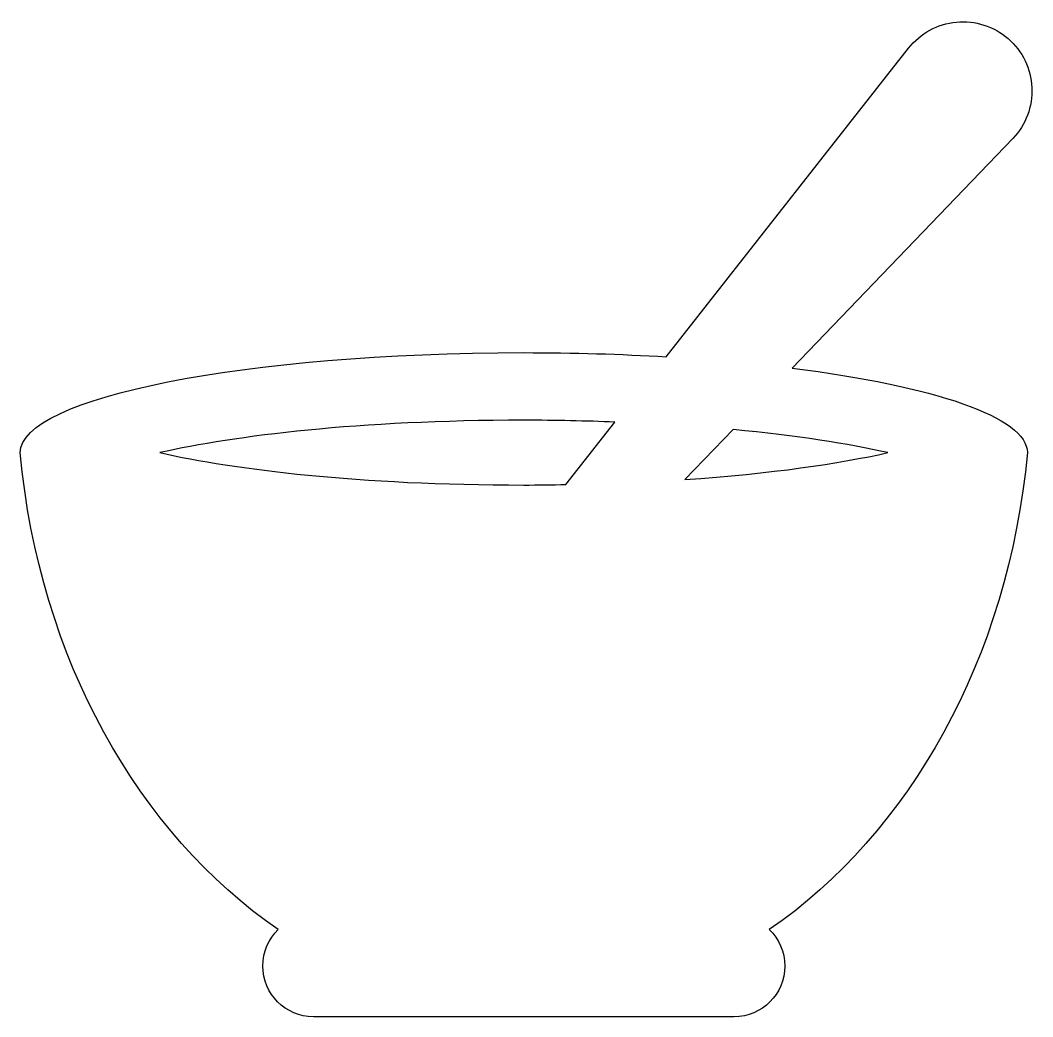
# Model space of a CAD drawing. Header units: centimetres. Extents: x -6.5 to 6.5, y -6.4 to 6.4.
import ezdxf

# ---------------------------------------------------------------- set-up
doc = ezdxf.new("R2010")
doc.units = ezdxf.units.CM
doc.header["$MEASUREMENT"] = 0
doc.layers.add('Layer 1', color=7, linetype='Continuous')

msp = doc.modelspace()

# ---------------------------------------------------------------- linework, layer by layer
at = {"layer": 'Layer 1'}
for points, knots in [([(3.43019, 1.94945), (3.43019, 1.94945), (6.27491, 4.9112), (6.27491, 4.9112), (6.27491, 4.9112), (6.44358, 5.08707), (6.53298, 5.32451), (6.5219, 5.56808), (6.5219, 5.56808), (6.51129, 5.81168), (6.40054, 6.04015), (6.21657, 6.20006), (6.21657, 6.20006), (6.03266, 6.35995), (5.79075, 6.43747), (5.54797, 6.41448), (5.54797, 6.41448), (5.30524, 6.39128), (5.08294, 6.26967), (4.93221, 6.07782), (4.93221, 6.07782), (4.93221, 6.07782), (1.8066, 2.09595), (1.8066, 2.09595), (1.8066, 2.09595), (1.22391, 2.13005), (0.6088, 2.1491), (-0.02942, 2.1491), (-0.02942, 2.1491), (-3.61556, 2.1491), (-6.52282, 1.57165), (-6.52282, 0.85897), (-6.52282, 0.85897), (-6.28083, -1.79668), (-4.99774, -4.05445), (-3.19508, -5.29466), (-3.19508, -5.29466), (-3.31819, -5.41359), (-3.39537, -5.57964), (-3.39537, -5.76435), (-3.39537, -5.76435), (-3.39537, -6.12569), (-3.10242, -6.41845), (-2.74124, -6.41845), (-2.74124, -6.41845), (-2.74124, -6.41845), (2.68243, -6.41845), (2.68243, -6.41845), (2.68243, -6.41845), (3.04351, -6.41845), (3.33653, -6.12569), (3.33653, -5.76435), (3.33653, -5.76435), (3.33653, -5.57954), (3.25917, -5.41343), (3.136, -5.29448), (3.136, -5.29448), (4.93855, -4.05425), (6.22157, -1.79653), (6.46356, 0.85896), (6.46356, 0.85896), (6.46356, 1.3186), (5.25068, 1.7209), (3.43019, 1.94945)], [0, 0, 0, 0, 0.05882353, 0.05882353, 0.05882353, 0.05882353, 0.11764706, 0.11764706, 0.11764706, 0.11764706, 0.17647059, 0.17647059, 0.17647059, 0.17647059, 0.23529412, 0.23529412, 0.23529412, 0.23529412, 0.29411765, 0.29411765, 0.29411765, 0.29411765, 0.35294118, 0.35294118, 0.35294118, 0.35294118, 0.41176471, 0.41176471, 0.41176471, 0.41176471, 0.47058824, 0.47058824, 0.47058824, 0.47058824, 0.52941176, 0.52941176, 0.52941176, 0.52941176, 0.58823529, 0.58823529, 0.58823529, 0.58823529, 0.64705882, 0.64705882, 0.64705882, 0.64705882, 0.70588235, 0.70588235, 0.70588235, 0.70588235, 0.76470588, 0.76470588, 0.76470588, 0.76470588, 0.82352941, 0.82352941, 0.82352941, 0.82352941, 0.88235294, 0.88235294, 0.88235294, 0.88235294, 1, 1, 1, 1]), ([(-0.0294, 1.27699), (0.38504, 1.27699), (0.77247, 1.26749), (1.14535, 1.25371), (1.14535, 1.25371), (1.14535, 1.25371), (0.51263, 0.44763), (0.51263, 0.44763), (0.51263, 0.44763), (0.33435, 0.44467), (0.15722, 0.44125), (-0.0294, 0.44125), (-0.0294, 0.44125), (-2.16165, 0.44125), (-3.7518, 0.6418), (-4.72319, 0.859), (-4.72319, 0.859), (-3.75182, 1.07638), (-2.16165, 1.27699), (-0.0294, 1.27699)], [0, 0, 0, 0, 0.16666667, 0.16666667, 0.16666667, 0.16666667, 0.33333333, 0.33333333, 0.33333333, 0.33333333, 0.5, 0.5, 0.5, 0.5, 0.66666667, 0.66666667, 0.66666667, 0.66666667, 1, 1, 1, 1]), ([(4.66392, 0.859), (4.04085, 0.71967), (3.16032, 0.58799), (2.04846, 0.51089), (2.04846, 0.51089), (2.04846, 0.51089), (2.66872, 1.15671), (2.66872, 1.15671), (2.66872, 1.15671), (3.49104, 1.07871), (4.16176, 0.97136), (4.66392, 0.859)], [0, 0, 0, 0, 0.25, 0.25, 0.25, 0.25, 0.5, 0.5, 0.5, 0.5, 1, 1, 1, 1])]:
    msp.add_open_spline(points, degree=3, knots=knots, dxfattribs=at)

doc.saveas('drawing.dxf')
